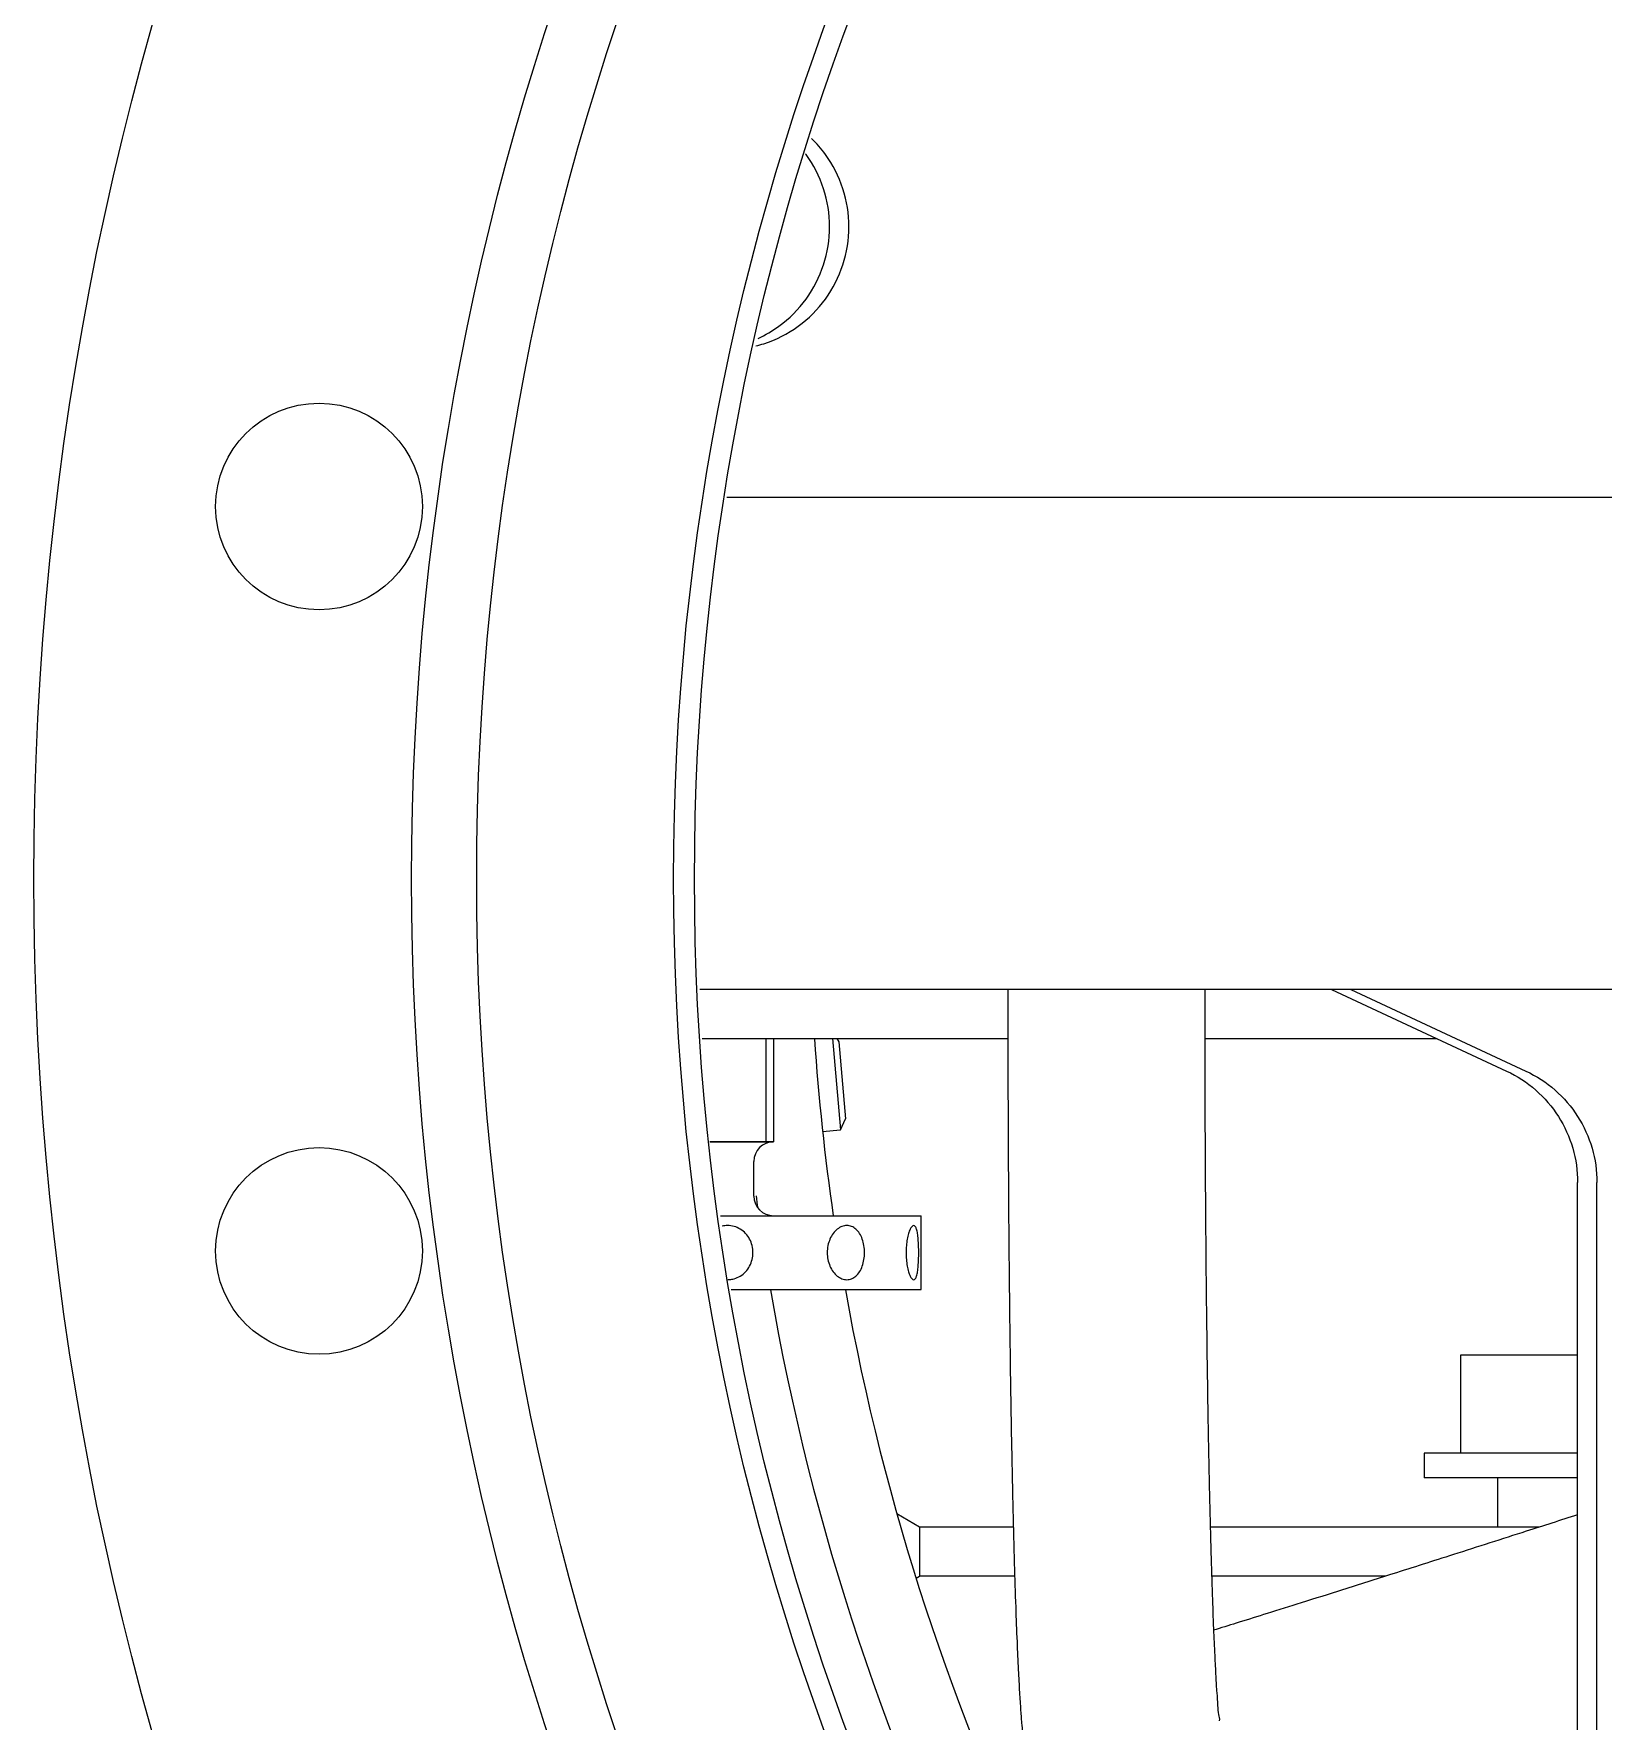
# Model space of a CAD drawing. Extents: x -50 to 48714, y -13211 to 6743.
# Drawn here: x 25884.5 to 25948.3, y -11626 to -11557.4 of the extents above; entities that cross this region are included whole.
import ezdxf

# ---------------------------------------------------------------- set-up
doc = ezdxf.new("R2010")
doc.units = 0
doc.header["$LTSCALE"] = 50
doc.layers.get('0').update_dxf_attribs({"linetype": 'CONTINUOUS'})

# ---------------------------------------------------------------- blocks, each defined once
blk = doc.blocks.new('SMAF_UE46_S')
for p, q in [((109.332, -25), (-87.332, -25)), ((110.436, -45), (-88.436, -45)), ((-75.914, -45), (-75.914, -45.951)), ((-67.914, -45), (-67.914, -45.951)), ((-62.759, -45), (-55.647, -48.318)), ((-61.974, -45), (-54.862, -48.318)), ((-88.34, -47), (-75.911, -47)), ((-85.736, -51.196), (-85.736, -47)), ((-85.436, -47), (-85.436, -51.196)), ((-83.041, -47), (-82.717, -50.707)), ((-82.871, -47), (-82.779, -47.132)), ((-82.779, -47.132), (-82.506, -50.254)), ((-67.911, -47), (-58.471, -47)), ((-83.443, -50.77), (-82.717, -50.707)), ((-82.717, -50.707), (-82.506, -50.254)), ((-85.436, -51.196), (-88.023, -51.196)), ((-86.236, -53.396), (-86.236, -51.996)), ((-52.761, -116.987), (-52.761, -52.849)), ((-51.976, -117.604), (-51.976, -52.849)), ((-87.592, -54.196), (-79.436, -54.196)), ((-79.436, -57.196), (-79.436, -54.196)), ((-87.16, -57.196), (-79.436, -57.196)), ((-57.5, -59.85), (-52.761, -59.85)), ((-57.5, -63.85), (-57.5, -59.85)), ((-52.761, -63.85), (-59, -63.85)), ((-59, -63.85), (-59, -64.85)), ((-52.761, -64.85), (-59, -64.85)), ((-56, -66.85), (-56, -64.85)), ((-79.5, -66.85), (-80.425, -66.316)), ((-75.692, -66.85), (-79.5, -66.85)), ((-79.5, -66.85), (-79.5, -68.85)), ((-54.313, -66.85), (-67.689, -66.85)), ((-79.645, -68.934), (-79.5, -68.85)), ((-75.636, -68.85), (-79.5, -68.85)), ((-60.575, -68.85), (-67.632, -68.85))]:
    blk.add_line(p, q)
for centre, radius in [((11, -40.5), 126.5), ((11, -40.5), 111.15), ((11, -40.5), 108.5), ((11, -40.5), 100.5), ((11, -40.5), 99.65), ((-103.908, -25.372), 4.2), ((-103.908, -55.628), 4.2)]:
    blk.add_circle(centre, radius)
for centre, radius, start, end in [((11, -40.5), 95, 183.92636, 188.28975), ((-85.436, -51.996), 0.8, 90, 180), ((-85.436, -53.396), 0.8, 180, 270), ((11, -40.5), 98, 187.55752, 187.85609), ((11, -40.5), 98, 189.8185, 224.09856), ((11, -40.5), 95, 190.1327, 222.23933)]:
    blk.add_arc(centre, radius, start, end)
for points, start_tangent, end_tangent in [([(-86.152, -18.848), (-85.829, -18.755), (-84.436, -18.045), (-83.33, -16.939), (-82.62, -15.545), (-82.375, -14), (-82.62, -12.455), (-83.33, -11.061), (-83.89, -10.415)], (0.969771, 0.244018), (-0.716972, 0.697102)), ([(-86.059, -18.537), (-85.221, -18.045), (-84.115, -16.939), (-83.405, -15.545), (-83.161, -14), (-83.405, -12.455), (-84.115, -11.061), (-84.131, -11.039)], (0.907375, 0.420323), (-0.592117, 0.805852)), ([(-75.914, -45.951), (-75.901, -51.347), (-75.867, -56.194), (-75.82, -60.205), (-75.766, -63.495), (-75.709, -66.175), (-75.652, -68.348), (-75.597, -70.104), (-75.543, -71.519), (-75.491, -72.657), (-75.442, -73.572), (-75.395, -74.306), (-75.35, -74.9), (-75.306, -75.384), (-75.261, -75.79), (-75.211, -76.147), (-75.151, -76.49), (-75.063, -76.862), (-74.92, -77.305), (-74.71, -77.771), (-74.307, -78.396), (-73.834, -78.905), (-73.099, -79.435), (-72.274, -79.784), (-71.128, -79.951)], (0, -1), (1, 0)), ([(-67.914, -45.951), (-67.901, -51.31), (-67.868, -56.039), (-67.822, -59.956), (-67.771, -63.169), (-67.716, -65.786), (-67.662, -67.906), (-67.609, -69.614), (-67.558, -70.982), (-67.51, -72.069), (-67.466, -72.926), (-67.425, -73.592), (-67.389, -74.099), (-67.357, -74.472), (-67.331, -74.729), (-67.333, -74.732)], (0, -1), (-0.989987, -0.141159)), ([(-55.647, -48.318), (-54.464, -49.09), (-53.544, -50.163), (-52.961, -51.45), (-52.761, -52.849)], (0.906252, -0.422737), (0, -1)), ([(-54.862, -48.318), (-53.678, -49.09), (-52.759, -50.163), (-52.175, -51.45), (-51.976, -52.849)], (0.906252, -0.422737), (0, -1)), ([(-88.023, -51.196, -16.941), (-87.694, -51.196, -17.139), (-86.972, -51.196, -17.714), (-86.369, -51.196, -18.412), (-85.904, -51.196, -19.209), (-85.829, -51.196, -19.378)], (0.875765, 0, -0.482738), (0.388322, 0, -0.921524)), ([(-85.829, -51.196, -19.378), (-85.642, -51.196, -19.899)], (0.388322, 0, -0.921524), (0.284063, 0, -0.958806)), ([(-85.642, -51.196, -19.899), (-85.593, -51.196, -20.078), (-85.447, -51.196, -20.989), (-85.436, -51.196, -21.32)], (0.284063, 0, -0.958806), (-0.000034, 0, -1)), ([(-87.312, -54.596), (-87.531, -54.62)], (-1, 0.000046), (-0.97684, -0.213972)), ([(-86.273, -55.696), (-86.308, -55.412), (-86.41, -55.146), (-86.574, -54.918), (-86.789, -54.743), (-87.041, -54.633), (-87.312, -54.596)], (0, 1), (-1, 0.000046)), ([(-82.457, -54.596), (-82.656, -54.633), (-82.845, -54.743), (-83.013, -54.918), (-83.143, -55.146), (-83.226, -55.412), (-83.254, -55.696)], (-1, 0.00073), (0, -1)), ([(-81.74, -55.696), (-81.763, -55.412), (-81.831, -55.146), (-81.942, -54.918), (-82.089, -54.743), (-82.264, -54.633), (-82.457, -54.596)], (0, 1), (-1, 0.00073)), ([(-79.74, -54.596), (-79.81, -54.633), (-79.882, -54.743), (-79.949, -54.918), (-80.003, -55.146), (-80.038, -55.412), (-80.051, -55.696)], (-0.999343, 0.03625), (0, -1)), ([(-79.537, -55.696), (-79.542, -55.412), (-79.558, -55.146), (-79.585, -54.918), (-79.625, -54.743), (-79.677, -54.633), (-79.74, -54.596)], (0, 1), (-0.999343, 0.03625)), ([(-87.219, -56.791), (-87.041, -56.758), (-86.789, -56.649), (-86.574, -56.474), (-86.41, -56.245), (-86.308, -55.98), (-86.273, -55.696)], (0.995682, 0.092834), (0, 1)), ([(-83.254, -55.696), (-83.226, -55.98), (-83.143, -56.245), (-83.013, -56.474), (-82.845, -56.649), (-82.656, -56.758), (-82.457, -56.796)], (0, -1), (1, 0.00073)), ([(-82.457, -56.796), (-82.264, -56.758), (-82.089, -56.649), (-81.942, -56.474), (-81.831, -56.245), (-81.763, -55.98), (-81.74, -55.696)], (1, 0.00073), (0, 1)), ([(-80.051, -55.696), (-80.038, -55.98), (-80.003, -56.245), (-79.949, -56.474), (-79.882, -56.649), (-79.81, -56.758), (-79.74, -56.796)], (0, -1), (0.999343, 0.03625)), ([(-79.74, -56.796), (-79.677, -56.758), (-79.625, -56.649), (-79.585, -56.474), (-79.558, -56.245), (-79.542, -55.98), (-79.537, -55.696)], (0.999343, 0.03625), (0, 1)), ([(-87.312, -56.796), (-87.219, -56.791)], (1, 0.000046), (0.995682, 0.092834)), ([(-52.761, -66.352), (-54.846, -67.021), (-57.811, -67.97), (-60.274, -68.754), (-62.311, -69.401), (-63.993, -69.931), (-65.378, -70.366), (-66.515, -70.721), (-67.448, -71.011), (-67.555, -71.044)], (-0.952023, -0.306026), (-0.955425, -0.295234))]:
    blk.add_spline(points, degree=3, dxfattribs=dict(start_tangent=start_tangent, end_tangent=end_tangent))

msp = doc.modelspace()

# ---------------------------------------------------------------- block references
msp.add_blockref('SMAF_UE46_S', (26000, -11551.265))

doc.saveas('drawing.dxf')
